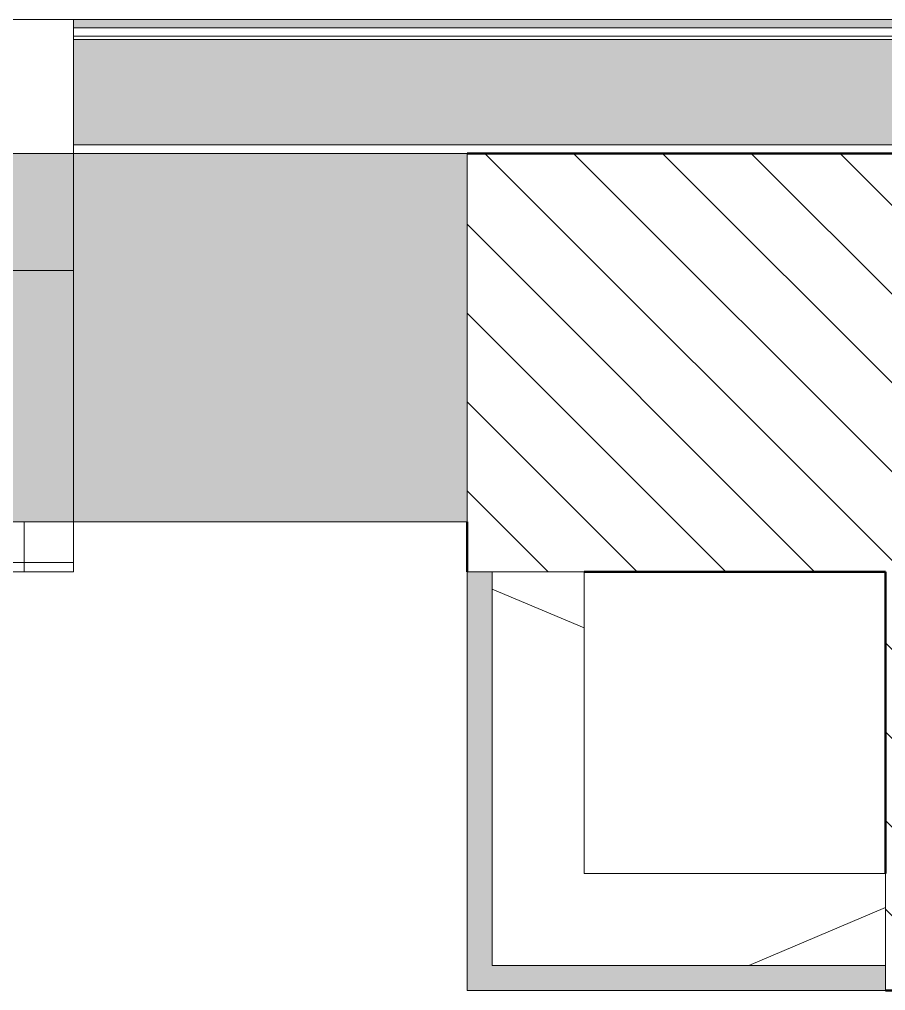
# Model space of a CAD drawing. Header units: centimetres. Extents: x -5566 to 5867, y -120 to 4683.
# Drawn here: x -2044.2 to -1992.5, y 4163 to 4221 of the extents above; entities that cross this region are included whole.
import ezdxf

# ---------------------------------------------------------------- set-up
doc = ezdxf.new("R2010")
doc.units = ezdxf.units.CM
doc.linetypes.add('Dash', pattern=[0.6, 0.3, -0.3])
for name, color, linetype, lineweight in [('A-GLAZ', 151, 'Continuous', 13), ('A-GLAZ-HDLN', 1, 'Dash', 15), ('A-WALL', 113, 'Continuous', 13), ('A-WALL-PATT', 111, 'Continuous', 20), ('I-WALL', 2, 'Continuous', 13)]:
    doc.layers.add(name, color=color, linetype=linetype, lineweight=lineweight)
pattern_1 = [(270, (-4985, 4154.42), (121.444, -36.067), [0.168, -35.9]), (284.076, (-4971.506, 4172.458), (-0.000197, -36.066997), [8.773, -3486.506]), (284.076, (-4850.062, 4172.458), (-0.000197, -36.066997), [8.773, -3486.506]), (284.076, (-4728.619, 4172.458), (-0.000197, -36.066997), [8.773, -3486.506]), (284.076, (-4607.175, 4172.458), (-0.000197, -36.066997), [8.773, -3486.506]), (284.076, (-4485.731, 4172.458), (-0.000197, -36.066997), [8.773, -3486.506]), (284.076, (-4364.287, 4172.458), (-0.000197, -36.066997), [8.773, -3486.506]), (284.076, (-4242.844, 4172.458), (-0.000197, -36.066997), [8.773, -3486.506]), (295.046, (-4870.019, 4168.257), (2e-05, -36.06748), [15.268, -9738.336]), (295.046, (-4748.575, 4168.257), (2e-05, -36.06748), [15.268, -9738.336]), (295.046, (-4627.132, 4168.257), (2e-05, -36.06748), [15.268, -9738.336]), (295.046, (-4505.688, 4168.257), (2e-05, -36.06748), [15.268, -9738.336]), (295.046, (-4384.244, 4168.257), (2e-05, -36.06748), [15.268, -9738.336]), (295.046, (-4262.8, 4168.257), (2e-05, -36.06748), [15.268, -9738.336]), (295.046, (-4141.357, 4168.257), (2e-05, -36.06748), [15.268, -9738.336]), (295.046, (-4019.913, 4168.257), (2e-05, -36.06748), [15.268, -9738.336]), (295.046, (-3898.472, 4168.257), (2e-05, -36.06748), [15.268, -9738.336]), (295.046, (-3777.029, 4168.257), (2e-05, -36.06748), [15.268, -9738.336]), (295.046, (-3655.585, 4168.257), (2e-05, -36.06748), [15.268, -9738.336]), (295.046, (-3534.141, 4168.257), (2e-05, -36.06748), [15.268, -9738.336]), (295.046, (-3412.697, 4168.257), (2e-05, -36.06748), [15.268, -9738.336]), (295.046, (-3291.254, 4168.257), (2e-05, -36.06748), [15.268, -9738.336]), (295.046, (-3169.81, 4168.257), (2e-05, -36.06748), [15.268, -9738.336]), (295.046, (-3048.366, 4168.257), (2e-05, -36.06748), [15.268, -9738.336]), (295.046, (-2926.922, 4168.257), (2e-05, -36.06748), [15.268, -9738.336]), (295.046, (-2805.479, 4168.257), (2e-05, -36.06748), [15.268, -9738.336]), (295.046, (-2684.035, 4168.257), (2e-05, -36.06748), [15.268, -9738.336]), (295.046, (-2562.591, 4168.257), (2e-05, -36.06748), [15.268, -9738.336]), (295.046, (-2441.147, 4168.257), (2e-05, -36.06748), [15.268, -9738.336]), (295.046, (-2319.704, 4168.257), (2e-05, -36.06748), [15.268, -9738.336]), (295.046, (-2198.26, 4168.257), (2e-05, -36.06748), [15.268, -9738.336]), (295.046, (-2076.816, 4168.257), (2e-05, -36.06748), [15.268, -9738.336]), (295.046, (-1955.372, 4168.257), (2e-05, -36.06748), [15.268, -9738.336]), (295.046, (-1833.929, 4168.257), (2e-05, -36.06748), [15.268, -9738.336]), (295.046, (-1712.485, 4168.257), (2e-05, -36.06748), [15.268, -9738.336]), (295.046, (-1591.041, 4168.257), (2e-05, -36.06748), [15.268, -9738.336]), (295.046, (-1469.597, 4168.257), (2e-05, -36.06748), [15.268, -9738.336]), (295.046, (-1348.154, 4168.257), (2e-05, -36.06748), [15.268, -9738.336]), (295.046, (-1226.71, 4168.257), (2e-05, -36.067483), [15.268, -9738.336]), (295.046, (-1105.266, 4168.257), (2e-05, -36.067483), [15.268, -9738.336]), (295.046, (-983.822, 4168.257), (2e-05, -36.067483), [15.268, -9738.336]), (295.046, (-862.379, 4168.257), (2e-05, -36.067483), [15.268, -9738.336]), (322.435, (-4969.372, 4163.95), (0.00025, -36.06726), [14.83, -5960.331]), (322.435, (-4847.928, 4163.95), (0.00025, -36.06726), [14.83, -5960.331]), (322.435, (-4726.484, 4163.95), (0.00025, -36.06726), [14.83, -5960.331]), (322.435, (-4605.04, 4163.95), (0.00025, -36.06726), [14.83, -5960.331]), (322.435, (-4483.597, 4163.95), (0.00025, -36.06726), [14.83, -5960.33]), (322.435, (-4362.153, 4163.95), (0.00025, -36.06726), [14.83, -5960.33]), (322.435, (-4240.71, 4163.95), (0.00025, -36.06726), [14.83, -5960.33]), (322.435, (-4119.266, 4163.95), (0.00025, -36.06726), [14.83, -5960.33]), (322.435, (-3997.822, 4163.95), (0.00025, -36.06726), [14.83, -5960.33]), (322.435, (-3876.375, 4163.95), (0.00025, -36.06726), [14.83, -5960.33]), (322.435, (-3754.93, 4163.95), (0.00025, -36.06726), [14.83, -5960.33]), (322.435, (-3633.488, 4163.95), (0.00025, -36.06726), [14.83, -5960.33]), (322.435, (-3512.044, 4163.95), (0.00025, -36.06726), [14.83, -5960.33]), (322.435, (-3390.6, 4163.95), (0.00025, -36.06726), [14.83, -5960.33]), (322.435, (-3269.156, 4163.95), (0.00025, -36.06726), [14.83, -5960.33]), (322.435, (-3147.713, 4163.95), (0.00025, -36.06726), [14.83, -5960.33]), (322.435, (-3026.27, 4163.95), (0.00025, -36.06726), [14.83, -5960.33]), (322.435, (-2904.825, 4163.95), (0.00025, -36.06726), [14.83, -5960.33]), (322.435, (-2783.38, 4163.95), (0.00025, -36.06726), [14.83, -5960.33]), (322.435, (-2661.938, 4163.95), (0.00025, -36.06726), [14.83, -5960.33]), (322.435, (-2540.494, 4163.95), (0.00025, -36.06726), [14.83, -5960.33]), (322.435, (-2419.05, 4163.95), (0.00025, -36.06726), [14.83, -5960.331]), (322.435, (-2297.606, 4163.95), (0.00025, -36.06726), [14.83, -5960.331]), (322.435, (-2176.163, 4163.95), (0.00025, -36.06726), [14.83, -5960.331]), (322.435, (-2054.72, 4163.95), (0.00025, -36.06726), [14.83, -5960.331]), (322.435, (-1933.275, 4163.95), (0.00025, -36.06726), [14.83, -5960.331]), (322.435, (-1811.83, 4163.95), (0.00025, -36.06726), [14.83, -5960.331]), (322.435, (-1690.388, 4163.95), (0.00025, -36.06726), [14.83, -5960.331]), (322.435, (-1568.944, 4163.95), (0.00025, -36.06726), [14.83, -5960.331]), (322.435, (-1447.5, 4163.95), (0.00025, -36.06726), [14.83, -5960.331]), (322.435, (-1326.056, 4163.95), (0.00025, -36.06726), [14.83, -5960.331]), (322.435, (-1204.613, 4163.95), (0.00025, -36.06726), [14.83, -5960.331]), (322.435, (-1083.17, 4163.95), (0.00025, -36.06726), [14.83, -5960.331]), (322.435, (-961.725, 4163.95), (0.00025, -36.06726), [14.83, -5960.331]), (322.435, (-840.28, 4163.95), (0.00025, -36.06726), [14.83, -5960.331]), (322.435, (-718.838, 4163.95), (0.00025, -36.06726), [14.83, -5960.331]), (322.435, (-597.394, 4163.95), (0.00025, -36.06726), [14.83, -5960.331]), (322.435, (-475.95, 4163.95), (0.00025, -36.06726), [14.83, -5960.331]), (322.435, (-354.506, 4163.95), (0.00025, -36.06726), [14.83, -5960.331]), (337.062, (-4931.224, 4187.17), (0.00043, -36.0671), [27.618, -5247.246]), (337.062, (-4809.78, 4187.17), (0.00043, -36.0671), [27.618, -5247.246]), (337.062, (-4688.337, 4187.17), (0.00043, -36.0671), [27.618, -5247.246]), (337.062, (-4566.893, 4187.17), (0.00043, -36.0671), [27.618, -5247.246]), (337.062, (-4445.45, 4187.17), (0.00043, -36.0671), [27.618, -5247.246]), (337.062, (-4324.006, 4187.17), (0.00043, -36.0671), [27.618, -5247.246]), (337.062, (-4202.562, 4187.17), (0.00043, -36.0671), [27.618, -5247.246]), (337.062, (-4081.118, 4187.17), (0.00043, -36.0671), [27.618, -5247.246]), (337.062, (-3959.675, 4187.17), (0.00043, -36.0671), [27.618, -5247.246]), (337.062, (-3838.225, 4187.17), (0.00043, -36.0671), [27.618, -5247.246]), (337.062, (-3716.782, 4187.17), (0.0004, -36.0671), [27.618, -5247.246]), (337.062, (-3595.338, 4187.17), (0.0004, -36.0671), [27.618, -5247.246]), (337.062, (-3473.894, 4187.17), (0.0004, -36.0671), [27.618, -5247.246]), (337.062, (-3352.45, 4187.17), (0.0004, -36.0671), [27.618, -5247.246]), (337.062, (-3231.007, 4187.17), (0.0004, -36.0671), [27.618, -5247.246]), (337.062, (-3109.563, 4187.17), (0.00043, -36.0671), [27.618, -5247.246]), (337.062, (-2988.12, 4187.17), (0.00043, -36.0671), [27.618, -5247.246]), (337.062, (-2866.675, 4187.17), (0.00043, -36.0671), [27.618, -5247.246]), (337.062, (-2745.232, 4187.17), (0.00043, -36.0671), [27.618, -5247.246]), (337.062, (-2623.788, 4187.17), (0.00043, -36.0671), [27.618, -5247.246]), (337.062, (-2502.344, 4187.17), (0.00043, -36.0671), [27.618, -5247.246]), (337.062, (-2380.9, 4187.17), (0.00043, -36.0671), [27.618, -5247.246]), (337.062, (-2259.457, 4187.17), (0.00043, -36.0671), [27.618, -5247.246]), (337.062, (-2138.013, 4187.17), (0.00043, -36.0671), [27.618, -5247.246]), (337.062, (-2016.57, 4187.17), (0.00043, -36.0671), [27.618, -5247.246]), (337.062, (-1895.125, 4187.17), (0.00043, -36.0671), [27.618, -5247.246]), (337.062, (-1773.682, 4187.17), (0.00043, -36.0671), [27.618, -5247.246]), (337.062, (-1652.238, 4187.17), (0.00043, -36.0671), [27.618, -5247.246]), (337.062, (-1530.794, 4187.17), (0.00043, -36.0671), [27.618, -5247.246]), (337.062, (-1409.35, 4187.17), (0.00043, -36.0671), [27.618, -5247.246]), (337.062, (-1287.907, 4187.17), (0.00043, -36.0671), [27.618, -5247.246]), (337.062, (-1166.463, 4187.17), (0.00043, -36.0671), [27.618, -5247.246]), (337.062, (-1045.02, 4187.17), (0.00043, -36.0671), [27.618, -5247.246]), (337.062, (-923.575, 4187.17), (0.00043, -36.0671), [27.618, -5247.246]), (337.062, (-802.132, 4187.17), (0.00043, -36.0671), [27.618, -5247.246]), (337.062, (-680.688, 4187.17), (0.00043, -36.0671), [27.618, -5247.246]), (337.062, (-559.244, 4187.17), (0.00043, -36.0671), [27.618, -5247.246]), (337.062, (-437.8, 4187.17), (0.00043, -36.0671), [27.618, -5247.246]), (337.062, (-316.357, 4187.17), (0.00043, -36.0671), [27.618, -5247.246]), (337.062, (-194.913, 4187.17), (0.00043, -36.0671), [27.618, -5247.246]), (344.891, (-4881.59, 4171.38), (121.44408, -0.00015), [11.984, -1371.73]), (344.891, (-4881.59, 4135.31), (121.44408, -0.00015), [11.984, -1371.73]), (344.891, (-4881.59, 4099.244), (121.44408, -0.00015), [11.984, -1371.73]), (344.891, (-4881.59, 4063.176), (121.44408, -0.00015), [11.984, -1371.73]), (344.891, (-4881.59, 4027.11), (121.44408, -0.00015), [11.984, -1371.73]), (344.891, (-4881.59, 3991.042), (121.44408, -0.00015), [11.984, -1371.73]), (344.891, (-4881.59, 3954.975), (121.44408, -0.00015), [11.984, -1371.73]), (344.891, (-4881.59, 3918.908), (121.44408, -0.00015), [11.984, -1371.73]), (344.891, (-4881.59, 3882.84), (121.44408, -0.00015), [11.984, -1371.73]), (344.891, (-4881.59, 3846.773), (121.44408, -0.00015), [11.984, -1371.73]), (353.253, (-4905.789, 4176.406), (121.444176, 0.00109), [24.369, -15017.395]), (353.253, (-4905.789, 4140.339), (121.444176, 0.00109), [24.369, -15017.395]), (353.253, (-4905.789, 4104.271), (121.444176, 0.00109), [24.369, -15017.395]), (353.253, (-4905.789, 4068.204), (121.444176, 0.00109), [24.369, -15017.395]), (353.253, (-4905.789, 4032.137), (121.444176, 0.00109), [24.369, -15017.395]), (353.253, (-4905.789, 3996.069), (121.444176, 0.00109), [24.369, -15017.395]), (353.253, (-4905.789, 3960.002), (121.444176, 0.00109), [24.369, -15017.395]), (353.253, (-4905.789, 3923.935), (121.444176, 0.00109), [24.369, -15017.395]), (353.253, (-4905.789, 3887.868), (121.444176, 0.00109), [24.369, -15017.395]), (353.253, (-4905.789, 3851.801), (121.444176, 0.00109), [24.369, -15017.395]), (353.253, (-4905.789, 3815.734), (121.444176, 0.00109), [24.369, -15017.395]), (353.253, (-4905.789, 3779.666), (121.444176, 0.00109), [24.369, -15017.395]), (353.253, (-4905.789, 3743.599), (121.444176, 0.00109), [24.369, -15017.395]), (353.253, (-4905.789, 3707.532), (121.444176, 0.00109), [24.369, -15017.395]), (353.253, (-4905.789, 3671.464), (121.444176, 0.00109), [24.369, -15017.395]), (353.253, (-4905.789, 3635.397), (121.444176, 0.00109), [24.369, -15017.395]), (353.253, (-4905.789, 3599.329), (121.444176, 0.00109), [24.369, -15017.395]), (353.253, (-4905.789, 3563.262), (121.444176, 0.00109), [24.369, -15017.395]), (353.253, (-4905.789, 3527.195), (121.444176, 0.00109), [24.369, -15017.395]), (353.253, (-4905.789, 3491.128), (121.444176, 0.00109), [24.369, -15017.395]), (353.253, (-4905.789, 3455.061), (121.444176, 0.00109), [24.369, -15017.395]), (353.253, (-4905.789, 3418.994), (121.444176, 0.00109), [24.369, -15017.395]), (353.253, (-4905.789, 3382.926), (121.444176, 0.00109), [24.369, -15017.395]), (353.253, (-4905.789, 3346.859), (121.444176, 0.00109), [24.369, -15017.395]), (353.253, (-4905.789, 3310.791), (121.444176, 0.00109), [24.369, -15017.395]), (353.253, (-4905.789, 3274.724), (121.444176, 0.00109), [24.369, -15017.395]), (353.253, (-4905.789, 3238.657), (121.444176, 0.00109), [24.369, -15017.395]), (353.253, (-4905.789, 3202.589), (121.444176, 0.00109), [24.369, -15017.395]), (353.253, (-4905.789, 3166.522), (121.444176, 0.00109), [24.369, -15017.395]), (353.253, (-4905.789, 3130.455), (121.444176, 0.00109), [24.369, -15017.395]), (353.253, (-4905.789, 3094.389), (121.444176, 0.00109), [24.369, -15017.395]), (353.253, (-4905.789, 3058.323), (121.444176, 0.00109), [24.369, -15017.395]), (353.253, (-4905.789, 3022.257), (121.444176, 0.00109), [24.369, -15017.395]), (353.253, (-4905.789, 2986.191), (121.444176, 0.00109), [24.369, -15017.395]), (353.253, (-4905.789, 2950.114), (121.444176, 0.00109), [24.369, -15017.395]), (353.253, (-4905.789, 2914.048), (121.444176, 0.00109), [24.369, -15017.395]), (353.253, (-4905.789, 2877.982), (121.444176, 0.00109), [24.369, -15017.395]), (353.253, (-4905.789, 2841.915), (121.444176, 0.00109), [24.369, -15017.395]), (353.253, (-4905.789, 2805.849), (121.444176, 0.00109), [24.369, -15017.395]), (353.253, (-4905.789, 2769.783), (121.444176, 0.00109), [24.369, -15017.395]), (353.253, (-4905.789, 2733.717), (121.444176, 0.00109), [24.369, -15017.395]), (353.253, (-4905.789, 2697.651), (121.444176, 0.00109), [24.369, -15017.395]), (353.253, (-4905.789, 2661.585), (121.444176, 0.00109), [24.369, -15017.395]), (353.253, (-4905.789, 2625.508), (121.444176, 0.00109), [24.369, -15017.395]), (353.253, (-4905.789, 2589.442), (121.444176, 0.00109), [24.369, -15017.395]), (353.253, (-4905.789, 2553.376), (121.444176, 0.00109), [24.369, -15017.395]), (353.253, (-4905.789, 2517.31), (121.444176, 0.00109), [24.369, -15017.395]), (353.253, (-4905.789, 2481.244), (121.444176, 0.00109), [24.369, -15017.395]), (353.253, (-4905.789, 2445.178), (121.444176, 0.00109), [24.369, -15017.395]), (353.858, (-4957.617, 4190.009), (121.44305, -0.00055), [26.545, -8401.447]), (353.858, (-4957.617, 4153.942), (121.44305, -0.00055), [26.545, -8401.447]), (353.858, (-4957.617, 4117.874), (121.44305, -0.00055), [26.545, -8401.447]), (353.858, (-4957.617, 4081.808), (121.44305, -0.00055), [26.545, -8401.447]), (353.858, (-4957.617, 4045.739), (121.44305, -0.00055), [26.545, -8401.447]), (353.858, (-4957.617, 4009.672), (121.44305, -0.00055), [26.545, -8401.447]), (353.858, (-4957.617, 3973.605), (121.44305, -0.00055), [26.545, -8401.447]), (353.858, (-4957.617, 3937.538), (121.44305, -0.00055), [26.545, -8401.447]), (353.858, (-4957.617, 3901.471), (121.44305, -0.00055), [26.545, -8401.447]), (353.858, (-4957.617, 3865.403), (121.44305, -0.00055), [26.545, -8401.447]), (353.858, (-4957.617, 3829.336), (121.44305, -0.00055), [26.545, -8401.447]), (353.858, (-4957.617, 3793.269), (121.44305, -0.00055), [26.545, -8401.447]), (353.858, (-4957.617, 3757.202), (121.44305, -0.00055), [26.545, -8401.447]), (353.858, (-4957.617, 3721.135), (121.44305, -0.00055), [26.545, -8401.447]), (353.858, (-4957.617, 3685.068), (121.44305, -0.00055), [26.545, -8401.447]), (353.858, (-4957.617, 3648.999), (121.44305, -0.00055), [26.545, -8401.447]), (353.858, (-4957.617, 3612.932), (121.44305, -0.00055), [26.545, -8401.447]), (353.858, (-4957.617, 3576.865), (121.44305, -0.00055), [26.545, -8401.447]), (353.858, (-4957.617, 3540.798), (121.44305, -0.00055), [26.545, -8401.447]), (353.858, (-4957.617, 3504.731), (121.44305, -0.00055), [26.545, -8401.447]), (353.858, (-4957.617, 3468.663), (121.44305, -0.00055), [26.545, -8401.447]), (353.858, (-4957.617, 3432.596), (121.44305, -0.00055), [26.545, -8401.447]), (353.858, (-4957.617, 3396.529), (121.44305, -0.00055), [26.545, -8401.447]), (353.858, (-4957.617, 3360.462), (121.44305, -0.00055), [26.545, -8401.447]), (353.858, (-4957.617, 3324.395), (121.44305, -0.00055), [26.545, -8401.447]), (186.142, (-4931.224, 4157.747), (-8e-05, -36.06704), [26.545, -8401.447]), (186.142, (-4809.78, 4157.747), (-8e-05, -36.06704), [26.545, -8401.447]), (186.142, (-4688.337, 4157.747), (-8e-05, -36.06704), [26.545, -8401.447]), (186.142, (-4566.893, 4157.747), (-8e-05, -36.06704), [26.545, -8401.447]), (186.142, (-4445.45, 4157.747), (-8e-05, -36.06704), [26.545, -8401.447]), (186.142, (-4324.006, 4157.747), (-8e-05, -36.06704), [26.545, -8401.447]), (186.142, (-4202.562, 4157.747), (-8e-05, -36.06704), [26.545, -8401.447]), (186.142, (-4081.118, 4157.747), (-8e-05, -36.06704), [26.545, -8401.447]), (186.142, (-3959.675, 4157.747), (-8e-05, -36.06704), [26.545, -8401.447]), (186.142, (-3838.225, 4157.747), (-8e-05, -36.06704), [26.545, -8401.447]), (186.142, (-3716.782, 4157.747), (-8e-05, -36.06704), [26.545, -8401.447]), (186.142, (-3595.338, 4157.747), (-8e-05, -36.06704), [26.545, -8401.447]), (186.142, (-3473.894, 4157.747), (-8e-05, -36.067), [26.545, -8401.447]), (186.142, (-3352.45, 4157.747), (-8e-05, -36.06704), [26.545, -8401.447]), (186.142, (-3231.007, 4157.747), (-8e-05, -36.06704), [26.545, -8401.447]), (186.142, (-3109.563, 4157.747), (-8e-05, -36.06704), [26.545, -8401.447]), (186.142, (-2988.12, 4157.747), (-8e-05, -36.06704), [26.545, -8401.447]), (186.142, (-2866.675, 4157.747), (-8e-05, -36.06704), [26.545, -8401.447]), (186.142, (-2745.232, 4157.747), (-8e-05, -36.06704), [26.545, -8401.447]), (186.142, (-2623.788, 4157.747), (-8e-05, -36.06704), [26.545, -8401.447]), (186.142, (-2502.344, 4157.747), (-8e-05, -36.06704), [26.545, -8401.447]), (186.142, (-2380.9, 4157.747), (-8e-05, -36.06704), [26.545, -8401.447]), (186.142, (-2259.457, 4157.747), (-8e-05, -36.06704), [26.545, -8401.447]), (186.142, (-2138.013, 4157.747), (-8e-05, -36.06704), [26.545, -8401.447]), (186.142, (-2016.57, 4157.747), (-8e-05, -36.06704), [26.545, -8401.447]), (186.142, (-1895.125, 4157.747), (-8e-05, -36.06704), [26.545, -8401.447]), (186.142, (-1773.682, 4157.747), (-8e-05, -36.06704), [26.545, -8401.447]), (186.142, (-1652.238, 4157.747), (-8e-05, -36.06704), [26.545, -8401.447]), (186.142, (-1530.794, 4157.747), (-8e-05, -36.06704), [26.545, -8401.447]), (186.142, (-1409.35, 4157.747), (-8e-05, -36.06704), [26.545, -8401.447]), (186.142, (-1287.907, 4157.747), (-8e-05, -36.06704), [26.545, -8401.447]), (186.142, (-1166.463, 4157.747), (-8e-05, -36.06704), [26.545, -8401.447]), (186.142, (-1045.02, 4157.747), (-8e-05, -36.06704), [26.545, -8401.447]), (186.142, (-923.575, 4157.747), (-8e-05, -36.06704), [26.545, -8401.447]), (186.142, (-802.132, 4157.747), (-8e-05, -36.06704), [26.545, -8401.447]), (186.142, (-680.688, 4157.747), (-8e-05, -36.06704), [26.545, -8401.447]), (186.142, (-559.244, 4157.747), (-8e-05, -36.06704), [26.545, -8401.447]), (186.142, (-437.8, 4157.747), (-8e-05, -36.06704), [26.545, -8401.447]), (186.142, (-316.357, 4157.747), (-8e-05, -36.06704), [26.545, -8401.447]), (186.142, (-194.913, 4157.747), (-8e-05, -36.06704), [26.545, -8401.447]), (186.142, (-73.47, 4157.747), (-8e-05, -36.06704), [26.545, -8401.447]), (186.142, (47.975, 4157.747), (-8e-05, -36.06704), [26.545, -8401.447]), (186.142, (169.418, 4157.747), (-8e-05, -36.06704), [26.545, -8401.447]), (186.142, (290.862, 4157.747), (-8e-05, -36.06704), [26.545, -8401.447]), (186.142, (412.306, 4157.747), (-8e-05, -36.06704), [26.545, -8401.447]), (186.142, (533.75, 4157.747), (-8e-05, -36.06704), [26.545, -8401.447]), (186.142, (655.193, 4157.747), (-8e-05, -36.06704), [26.545, -8401.447]), (186.142, (776.637, 4157.747), (-8e-05, -36.06704), [26.545, -8401.447]), (186.142, (898.08, 4157.747), (-8e-05, -36.06704), [26.545, -8401.447]), (186.142, (1019.525, 4157.747), (-8e-05, -36.06704), [26.545, -8401.447]), (186.142, (1140.968, 4157.747), (-8e-05, -36.06704), [26.545, -8401.447]), (186.142, (1262.412, 4157.747), (-8e-05, -36.06704), [26.545, -8401.447]), (186.142, (1383.856, 4157.747), (-8e-05, -36.06704), [26.545, -8401.447]), (186.142, (1505.3, 4157.747), (-8e-05, -36.06704), [26.545, -8401.447]), (186.142, (1626.743, 4157.747), (-8e-05, -36.06704), [26.545, -8401.447]), (186.142, (1748.187, 4157.747), (-8e-05, -36.06704), [26.545, -8401.447]), (186.142, (1869.63, 4157.747), (-8e-05, -36.06704), [26.545, -8401.447]), (186.142, (1991.075, 4157.747), (-8e-05, -36.06704), [26.545, -8401.447]), (186.142, (2112.518, 4157.747), (-8e-05, -36.06704), [26.545, -8401.447]), (186.142, (2233.962, 4157.747), (-8e-05, -36.06704), [26.545, -8401.447]), (186.142, (2355.406, 4157.747), (-8e-05, -36.06704), [26.545, -8401.447]), (186.142, (2476.85, 4157.747), (-8e-05, -36.06704), [26.545, -8401.447]), (186.142, (2598.293, 4157.747), (-8e-05, -36.06704), [26.545, -8401.447]), (186.142, (2719.737, 4157.747), (-8e-05, -36.06704), [26.545, -8401.447]), (186.142, (2841.18, 4157.747), (-8e-05, -36.06704), [26.545, -8401.447]), (186.142, (2962.625, 4157.747), (-8e-05, -36.06704), [26.545, -8401.447]), (186.142, (3084.068, 4157.747), (-8e-05, -36.06704), [26.545, -8401.447]), (186.142, (3205.512, 4157.747), (-8e-05, -36.06704), [26.545, -8401.447]), (186.142, (3326.956, 4157.747), (-8e-05, -36.06704), [26.545, -8401.447]), (186.747, (-4881.59, 4171.38), (-0.00068, -36.06686), [24.37, -15017.395]), (186.747, (-4760.147, 4171.38), (-0.00068, -36.06686), [24.37, -15017.395]), (186.747, (-4638.703, 4171.38), (-0.00068, -36.06686), [24.37, -15017.395]), (186.747, (-4517.26, 4171.38), (-0.0007, -36.06686), [24.37, -15017.395]), (186.747, (-4395.815, 4171.38), (-0.0007, -36.06686), [24.37, -15017.395]), (186.747, (-4274.372, 4171.38), (-0.0007, -36.06686), [24.37, -15017.395]), (186.747, (-4152.928, 4171.38), (-0.0007, -36.06686), [24.37, -15017.395]), (186.747, (-4031.484, 4171.38), (-0.0007, -36.06686), [24.37, -15017.395]), (186.747, (-3910.04, 4171.38), (-0.0007, -36.06686), [24.37, -15017.395]), (186.747, (-3788.6, 4171.38), (-0.0007, -36.06686), [24.37, -15017.395]), (186.747, (-3667.157, 4171.38), (-0.0007, -36.06686), [24.37, -15017.395]), (186.747, (-3545.713, 4171.38), (-0.0007, -36.06686), [24.37, -15017.395]), (186.747, (-3424.27, 4171.38), (-0.0007, -36.06686), [24.37, -15017.395]), (186.747, (-3302.826, 4171.38), (-0.0007, -36.06686), [24.37, -15017.395]), (186.747, (-3181.382, 4171.38), (-0.0007, -36.06686), [24.37, -15017.395]), (186.747, (-3059.938, 4171.38), (-0.0007, -36.06686), [24.37, -15017.395]), (186.747, (-2938.495, 4171.38), (-0.0007, -36.06686), [24.37, -15017.395]), (186.747, (-2817.05, 4171.38), (-0.0007, -36.06686), [24.37, -15017.395]), (186.747, (-2695.607, 4171.38), (-0.0007, -36.06686), [24.37, -15017.395]), (186.747, (-2574.163, 4171.38), (-0.0007, -36.06686), [24.37, -15017.395]), (186.747, (-2452.72, 4171.38), (-0.0007, -36.06686), [24.37, -15017.395]), (186.747, (-2331.276, 4171.38), (-0.00068, -36.06686), [24.37, -15017.395]), (186.747, (-2209.832, 4171.38), (-0.00068, -36.06686), [24.37, -15017.395]), (186.747, (-2088.388, 4171.38), (-0.00068, -36.06686), [24.37, -15017.395]), (186.747, (-1966.945, 4171.38), (-0.00068, -36.06686), [24.37, -15017.395]), (186.747, (-1845.5, 4171.38), (-0.00068, -36.06686), [24.37, -15017.395]), (186.747, (-1724.057, 4171.38), (-0.00068, -36.06686), [24.37, -15017.395]), (186.747, (-1602.613, 4171.38), (-0.00068, -36.06686), [24.37, -15017.395]), (186.747, (-1481.17, 4171.38), (-0.00068, -36.06686), [24.37, -15017.395]), (186.747, (-1359.726, 4171.38), (-0.00068, -36.06686), [24.37, -15017.395]), (186.747, (-1238.282, 4171.38), (-0.00068, -36.06686), [24.37, -15017.395]), (186.747, (-1116.838, 4171.38), (-0.00068, -36.06686), [24.37, -15017.395]), (186.747, (-995.395, 4171.38), (-0.00068, -36.06686), [24.37, -15017.395]), (186.747, (-873.95, 4171.38), (-0.00068, -36.06686), [24.37, -15017.395]), (186.747, (-752.507, 4171.38), (-0.00068, -36.06686), [24.37, -15017.395]), (186.747, (-631.063, 4171.38), (-0.00068, -36.06686), [24.37, -15017.395]), (186.747, (-509.62, 4171.38), (-0.00068, -36.06686), [24.37, -15017.395]), (186.747, (-388.176, 4171.38), (-0.00068, -36.06686), [24.37, -15017.395]), (186.747, (-266.732, 4171.38), (-0.00068, -36.06686), [24.37, -15017.395]), (186.747, (-145.288, 4171.38), (-0.00068, -36.06686), [24.37, -15017.395]), (186.747, (-23.845, 4171.38), (-0.00068, -36.06686), [24.37, -15017.395]), (186.747, (97.6, 4171.38), (-0.00068, -36.06686), [24.37, -15017.395]), (186.747, (219.043, 4171.38), (-0.00068, -36.06686), [24.37, -15017.395]), (186.747, (340.487, 4171.38), (-0.00068, -36.06686), [24.37, -15017.395]), (186.747, (461.93, 4171.38), (-0.00068, -36.06686), [24.37, -15017.395]), (186.747, (583.374, 4171.38), (-0.00068, -36.06686), [24.37, -15017.395]), (186.747, (704.818, 4171.38), (-0.00068, -36.06686), [24.37, -15017.395]), (186.747, (826.262, 4171.38), (-0.00068, -36.06686), [24.37, -15017.395]), (186.747, (947.705, 4171.38), (-0.00068, -36.06686), [24.37, -15017.395]), (186.747, (1069.15, 4171.38), (-0.00068, -36.06686), [24.37, -15017.395]), (186.747, (1190.593, 4171.38), (-0.00068, -36.06686), [24.37, -15017.395]), (186.747, (1312.037, 4171.38), (-0.00068, -36.06686), [24.37, -15017.395]), (186.747, (1433.48, 4171.38), (-0.00068, -36.06686), [24.37, -15017.395]), (186.747, (1554.924, 4171.38), (-0.00068, -36.06686), [24.37, -15017.395]), (186.747, (1676.368, 4171.38), (-0.00068, -36.06686), [24.37, -15017.395]), (186.747, (1797.812, 4171.38), (-0.00068, -36.06686), [24.37, -15017.395]), (186.747, (1919.255, 4171.38), (-0.00068, -36.06686), [24.37, -15017.395]), (186.747, (2040.7, 4171.38), (-0.00068, -36.06686), [24.37, -15017.395]), (186.747, (2162.143, 4171.38), (-0.00068, -36.06686), [24.37, -15017.395]), (186.747, (2283.587, 4171.38), (-0.00068, -36.06686), [24.37, -15017.395]), (186.747, (2405.03, 4171.38), (-0.00068, -36.06686), [24.37, -15017.395]), (186.747, (2526.474, 4171.38), (-0.00068, -36.06686), [24.37, -15017.395]), (186.747, (2647.918, 4171.38), (-0.00068, -36.06686), [24.37, -15017.395]), (186.747, (2769.362, 4171.38), (-0.00068, -36.06686), [24.37, -15017.395]), (186.747, (2890.805, 4171.38), (-0.00068, -36.06686), [24.37, -15017.395]), (186.747, (3012.25, 4171.38), (-0.00068, -36.06686), [24.37, -15017.395]), (186.747, (3133.693, 4171.38), (-0.00068, -36.06686), [24.37, -15017.395]), (186.747, (3255.137, 4171.38), (-0.00068, -36.06686), [24.37, -15017.395]), (186.747, (3376.58, 4171.38), (-0.00068, -36.06686), [24.37, -15017.395]), (186.747, (3498.024, 4171.38), (-0.00068, -36.06686), [24.37, -15017.395]), (186.747, (3619.468, 4171.38), (-0.00068, -36.06686), [24.37, -15017.395]), (186.747, (3740.912, 4171.38), (-0.00068, -36.06686), [24.37, -15017.395]), (186.747, (3862.355, 4171.38), (-0.00068, -36.06686), [24.37, -15017.395]), (186.747, (3983.8, 4171.38), (-0.00068, -36.06686), [24.37, -15017.395]), (186.747, (4105.243, 4171.38), (-0.00068, -36.06686), [24.37, -15017.395]), (186.747, (4226.687, 4171.38), (-0.00068, -36.06686), [24.37, -15017.395]), (186.747, (4348.13, 4171.38), (-0.00068, -36.06686), [24.37, -15017.395]), (186.747, (4469.574, 4171.38), (-0.00068, -36.06686), [24.37, -15017.395]), (186.747, (4591.018, 4171.38), (-0.00068, -36.06686), [24.37, -15017.395]), (186.747, (4712.462, 4171.38), (-0.00068, -36.06686), [24.37, -15017.395]), (186.747, (4833.905, 4171.38), (-0.00068, -36.06686), [24.37, -15017.395]), (186.747, (4955.35, 4171.38), (-0.00068, -36.06686), [24.37, -15017.395]), (186.747, (5076.793, 4171.38), (-0.00068, -36.06686), [24.37, -15017.395]), (186.747, (5198.237, 4171.38), (-0.00068, -36.06686), [24.37, -15017.395]), (186.747, (5319.68, 4171.38), (-0.00068, -36.06686), [24.37, -15017.395]), (186.747, (5441.124, 4171.38), (-0.00068, -36.06686), [24.37, -15017.395]), (186.747, (5562.568, 4171.38), (-0.00068, -36.06686), [24.37, -15017.395]), (186.747, (5684.012, 4171.38), (-0.00068, -36.06686), [24.37, -15017.395]), (186.747, (5805.455, 4171.38), (-0.00068, -36.06686), [24.37, -15017.395]), (186.747, (5926.91, 4171.38), (-0.00068, -36.06686), [24.37, -15017.395]), (186.747, (6048.354, 4171.38), (-0.00068, -36.06686), [24.37, -15017.395]), (186.747, (6169.797, 4171.38), (-0.00068, -36.06686), [24.37, -15017.395]), (186.747, (6291.24, 4171.38), (-0.00068, -36.06686), [24.37, -15017.395]), (186.747, (6412.685, 4171.38), (-0.00068, -36.06686), [24.37, -15017.395]), (186.747, (6534.13, 4171.38), (-0.00068, -36.06686), [24.37, -15017.395]), (186.747, (6655.572, 4171.38), (-0.00068, -36.06686), [24.37, -15017.395]), (186.747, (6777.016, 4171.38), (-0.00068, -36.06686), [24.37, -15017.395]), (186.747, (6898.46, 4171.38), (-0.00068, -36.06686), [24.369, -15017.395]), (186.747, (7019.904, 4171.38), (-0.00068, -36.06686), [24.369, -15017.395]), (186.747, (7141.347, 4171.38), (-0.00068, -36.06686), [24.369, -15017.395]), (186.747, (7262.79, 4171.38), (-0.00068, -36.06686), [24.369, -15017.395]), (186.747, (7384.235, 4171.38), (-0.00068, -36.06686), [24.369, -15017.395]), (186.747, (7505.68, 4171.38), (-0.00068, -36.06686), [24.369, -15017.395]), (186.747, (7627.122, 4171.38), (-0.00068, -36.06686), [24.369, -15017.395]), (186.747, (7748.566, 4171.38), (-0.00068, -36.06686), [24.369, -15017.395]), (186.747, (7870.01, 4171.38), (-0.00068, -36.06686), [24.369, -15017.395]), (186.747, (7991.454, 4171.38), (-0.00068, -36.06686), [24.369, -15017.395]), (186.747, (8112.897, 4171.38), (-0.00068, -36.06686), [24.369, -15017.395]), (186.747, (8234.34, 4171.38), (-0.00068, -36.06686), [24.369, -15017.395]), (186.747, (8355.785, 4171.38), (-0.00068, -36.06686), [24.369, -15017.395]), (186.747, (8477.23, 4171.38), (-0.00068, -36.06686), [24.369, -15017.395]), (186.747, (8598.672, 4171.38), (-0.00068, -36.06686), [24.369, -15017.395]), (186.747, (8720.116, 4171.38), (-0.00068, -36.06686), [24.369, -15017.395]), (186.747, (8841.56, 4171.38), (-0.00068, -36.06686), [24.369, -15017.395]), (186.747, (8963.004, 4171.38), (-0.00068, -36.06686), [24.369, -15017.395]), (186.747, (9084.447, 4171.38), (-0.00068, -36.06686), [24.369, -15017.395]), (186.747, (9205.89, 4171.38), (-0.00068, -36.06686), [24.369, -15017.395]), (186.747, (9327.335, 4171.38), (-0.00068, -36.06686), [24.369, -15017.395]), (186.747, (9448.78, 4171.38), (-0.00068, -36.06686), [24.369, -15017.395]), (186.747, (9570.222, 4171.38), (-0.00068, -36.06686), [24.369, -15017.395]), (186.747, (9691.666, 4171.38), (-0.000676, -36.06686), [24.369, -15017.395]), (186.747, (9813.11, 4171.38), (-0.000676, -36.06686), [24.369, -15017.395]), (186.747, (9934.554, 4171.38), (-0.000676, -36.06686), [24.369, -15017.395]), (195.109, (-4870.02, 4176.66), (2e-05, -36.06676), [11.984, -1371.73]), (195.109, (-4748.575, 4176.66), (2e-05, -36.06676), [11.984, -1371.73]), (195.109, (-4627.132, 4176.66), (2e-05, -36.06676), [11.984, -1371.73]), (195.109, (-4505.688, 4176.66), (2e-05, -36.06676), [11.984, -1371.73]), (195.109, (-4384.244, 4176.66), (2e-05, -36.06676), [11.984, -1371.73]), (195.109, (-4262.8, 4176.66), (2e-05, -36.06676), [11.984, -1371.73]), (195.109, (-4141.357, 4176.66), (2e-05, -36.06676), [11.984, -1371.73]), (195.109, (-4019.913, 4176.66), (2e-05, -36.06676), [11.984, -1371.73]), (195.109, (-3898.472, 4176.66), (2e-05, -36.06676), [11.984, -1371.73]), (195.109, (-3777.03, 4176.66), (2e-05, -36.06676), [11.984, -1371.73]), (195.109, (-3655.585, 4176.66), (2e-05, -36.06676), [11.984, -1371.73]), (202.938, (-4905.79, 4168.51), (-0.00043, -36.0671), [27.618, -5247.246]), (202.938, (-4784.346, 4168.51), (-0.00043, -36.0671), [27.618, -5247.246]), (202.938, (-4662.902, 4168.51), (-0.00043, -36.0671), [27.618, -5247.246]), (202.938, (-4541.458, 4168.51), (-0.00043, -36.0671), [27.618, -5247.246]), (202.938, (-4420.014, 4168.51), (-0.00043, -36.0671), [27.618, -5247.246]), (202.938, (-4298.57, 4168.51), (-0.00043, -36.0671), [27.618, -5247.246]), (202.938, (-4177.127, 4168.51), (-0.00043, -36.0671), [27.618, -5247.246]), (202.938, (-4055.683, 4168.51), (-0.00043, -36.0671), [27.618, -5247.246]), (202.938, (-3934.24, 4168.51), (-0.00043, -36.0671), [27.618, -5247.246]), (202.938, (-3812.792, 4168.51), (-0.00043, -36.0671), [27.618, -5247.246]), (202.938, (-3691.35, 4168.51), (-0.0004, -36.0671), [27.618, -5247.246]), (202.938, (-3569.905, 4168.51), (-0.0004, -36.0671), [27.618, -5247.246]), (202.938, (-3448.46, 4168.51), (-0.0004, -36.0671), [27.618, -5247.246]), (202.938, (-3327.017, 4168.51), (-0.0004, -36.0671), [27.618, -5247.246]), (202.938, (-3205.574, 4168.51), (-0.00043, -36.0671), [27.618, -5247.246]), (202.938, (-3084.13, 4168.51), (-0.00043, -36.0671), [27.618, -5247.246]), (202.938, (-2962.686, 4168.51), (-0.00043, -36.0671), [27.618, -5247.246]), (202.938, (-2841.242, 4168.51), (-0.00043, -36.0671), [27.618, -5247.246]), (202.938, (-2719.8, 4168.51), (-0.00043, -36.0671), [27.618, -5247.246]), (202.938, (-2598.355, 4168.51), (-0.00043, -36.0671), [27.618, -5247.246]), (202.938, (-2476.91, 4168.51), (-0.00043, -36.0671), [27.618, -5247.246]), (202.938, (-2355.467, 4168.51), (-0.00043, -36.0671), [27.618, -5247.246]), (202.938, (-2234.024, 4168.51), (-0.00043, -36.0671), [27.618, -5247.246]), (202.938, (-2112.58, 4168.51), (-0.00043, -36.0671), [27.618, -5247.246]), (202.938, (-1991.136, 4168.51), (-0.00043, -36.0671), [27.618, -5247.246]), (202.938, (-1869.692, 4168.51), (-0.00043, -36.0671), [27.618, -5247.246]), (202.938, (-1748.25, 4168.51), (-0.00043, -36.0671), [27.618, -5247.246]), (202.938, (-1626.805, 4168.51), (-0.00043, -36.0671), [27.618, -5247.246]), (202.938, (-1505.36, 4168.51), (-0.00043, -36.0671), [27.618, -5247.246]), (202.938, (-1383.917, 4168.51), (-0.00043, -36.0671), [27.618, -5247.246]), (202.938, (-1262.474, 4168.51), (-0.00043, -36.0671), [27.618, -5247.246]), (202.938, (-1141.03, 4168.51), (-0.00043, -36.0671), [27.618, -5247.246]), (202.938, (-1019.586, 4168.51), (-0.00043, -36.0671), [27.618, -5247.246]), (202.938, (-898.142, 4168.51), (-0.00043, -36.0671), [27.618, -5247.246]), (202.938, (-776.7, 4168.51), (-0.00043, -36.0671), [27.618, -5247.246]), (202.938, (-655.255, 4168.51), (-0.00043, -36.0671), [27.618, -5247.246]), (202.938, (-533.81, 4168.51), (-0.00043, -36.0671), [27.618, -5247.246]), (202.938, (-412.367, 4168.51), (-0.00043, -36.0671), [27.618, -5247.246]), (202.938, (-290.924, 4168.51), (-0.00043, -36.0671), [27.618, -5247.246]), (202.938, (-169.48, 4168.51), (-0.00043, -36.0671), [27.618, -5247.246]), (217.565, (-4957.617, 4190.01), (-0.00025, -36.06726), [14.83, -5960.331]), (217.565, (-4836.174, 4190.01), (-0.00025, -36.06726), [14.83, -5960.331]), (217.565, (-4714.73, 4190.01), (-0.00025, -36.06726), [14.83, -5960.331]), (217.565, (-4593.286, 4190.01), (-0.00025, -36.06726), [14.83, -5960.331]), (217.565, (-4471.842, 4190.01), (-0.00025, -36.06726), [14.83, -5960.33]), (217.565, (-4350.4, 4190.01), (-0.00025, -36.06726), [14.83, -5960.33]), (217.565, (-4228.955, 4190.01), (-0.00025, -36.06726), [14.83, -5960.33]), (217.565, (-4107.51, 4190.01), (-0.00025, -36.06726), [14.83, -5960.33]), (217.565, (-3986.067, 4190.01), (-0.00025, -36.06726), [14.83, -5960.33]), (217.565, (-3864.62, 4190.01), (-0.00025, -36.06726), [14.83, -5960.33]), (217.565, (-3743.176, 4190.01), (-0.00025, -36.06726), [14.83, -5960.33]), (217.565, (-3621.732, 4190.01), (-0.00025, -36.06726), [14.83, -5960.33]), (217.565, (-3500.288, 4190.01), (-0.00025, -36.06726), [14.83, -5960.33]), (217.565, (-3378.844, 4190.01), (-0.00025, -36.06726), [14.83, -5960.33]), (217.565, (-3257.4, 4190.01), (-0.00025, -36.06726), [14.83, -5960.33]), (217.565, (-3135.957, 4190.01), (-0.00025, -36.06726), [14.83, -5960.33]), (217.565, (-3014.513, 4190.01), (-0.00025, -36.06726), [14.83, -5960.33]), (217.565, (-2893.07, 4190.01), (-0.00025, -36.06726), [14.83, -5960.33]), (217.565, (-2771.626, 4190.01), (-0.00025, -36.06726), [14.83, -5960.33]), (217.565, (-2650.182, 4190.01), (-0.00025, -36.06726), [14.83, -5960.33]), (217.565, (-2528.738, 4190.01), (-0.00025, -36.06726), [14.83, -5960.33]), (217.565, (-2407.294, 4190.01), (-0.00025, -36.06726), [14.83, -5960.331]), (217.565, (-2285.85, 4190.01), (-0.00025, -36.06726), [14.83, -5960.331]), (217.565, (-2164.407, 4190.01), (-0.00025, -36.06726), [14.83, -5960.331]), (217.565, (-2042.963, 4190.01), (-0.00025, -36.06726), [14.83, -5960.331]), (217.565, (-1921.52, 4190.01), (-0.00025, -36.06726), [14.83, -5960.331]), (217.565, (-1800.076, 4190.01), (-0.00025, -36.06726), [14.83, -5960.331]), (217.565, (-1678.632, 4190.01), (-0.00025, -36.06726), [14.83, -5960.331]), (217.565, (-1557.188, 4190.01), (-0.00025, -36.06726), [14.83, -5960.331]), (217.565, (-1435.744, 4190.01), (-0.00025, -36.06726), [14.83, -5960.331]), (217.565, (-1314.3, 4190.01), (-0.00025, -36.06726), [14.83, -5960.331]), (217.565, (-1192.857, 4190.01), (-0.00025, -36.06726), [14.83, -5960.331]), (217.565, (-1071.413, 4190.01), (-0.00025, -36.06726), [14.83, -5960.331]), (217.565, (-949.97, 4190.01), (-0.00025, -36.06726), [14.83, -5960.331]), (217.565, (-828.526, 4190.01), (-0.00025, -36.06726), [14.83, -5960.331]), (217.565, (-707.082, 4190.01), (-0.00025, -36.06726), [14.83, -5960.331]), (217.565, (-585.638, 4190.01), (-0.00025, -36.06726), [14.83, -5960.331]), (217.565, (-464.194, 4190.01), (-0.00025, -36.06726), [14.83, -5960.331]), (217.565, (-342.75, 4190.01), (-0.00025, -36.06726), [14.83, -5960.331]), (244.954, (-4863.556, 4190.492), (-2e-05, -36.06748), [15.268, -9738.336]), (244.954, (-4742.112, 4190.492), (-2e-05, -36.06748), [15.268, -9738.336]), (244.954, (-4620.669, 4190.492), (-2e-05, -36.06748), [15.268, -9738.336]), (244.954, (-4499.225, 4190.492), (-2e-05, -36.06748), [15.268, -9738.336]), (244.954, (-4377.781, 4190.492), (-2e-05, -36.06748), [15.268, -9738.336]), (244.954, (-4256.337, 4190.492), (-2e-05, -36.06748), [15.268, -9738.336]), (244.954, (-4134.894, 4190.492), (-2e-05, -36.06748), [15.268, -9738.336]), (244.954, (-4013.45, 4190.492), (-2e-05, -36.06748), [15.268, -9738.336]), (244.954, (-3892.006, 4190.492), (-2e-05, -36.06748), [15.268, -9738.336]), (244.954, (-3770.562, 4190.492), (-2e-05, -36.06748), [15.268, -9738.336]), (244.954, (-3649.119, 4190.492), (-2e-05, -36.06748), [15.268, -9738.336]), (244.954, (-3527.675, 4190.492), (-2e-05, -36.06748), [15.268, -9738.336]), (244.954, (-3406.231, 4190.492), (-2e-05, -36.06748), [15.268, -9738.336]), (244.954, (-3284.787, 4190.492), (-2e-05, -36.06748), [15.268, -9738.336]), (244.954, (-3163.344, 4190.492), (-2e-05, -36.06748), [15.268, -9738.336]), (244.954, (-3041.9, 4190.492), (-2e-05, -36.06748), [15.268, -9738.336]), (244.954, (-2920.456, 4190.492), (-2e-05, -36.06748), [15.268, -9738.336]), (244.954, (-2799.012, 4190.492), (-2e-05, -36.06748), [15.268, -9738.336]), (244.954, (-2677.569, 4190.492), (-2e-05, -36.06748), [15.268, -9738.336]), (244.954, (-2556.125, 4190.492), (-2e-05, -36.06748), [15.268, -9738.336]), (244.954, (-2434.681, 4190.492), (-2e-05, -36.06748), [15.268, -9738.336]), (244.954, (-2313.237, 4190.492), (-2e-05, -36.06748), [15.268, -9738.336]), (244.954, (-2191.794, 4190.492), (-2e-05, -36.06748), [15.268, -9738.336]), (244.954, (-2070.35, 4190.492), (-2e-05, -36.06748), [15.268, -9738.336]), (244.954, (-1948.906, 4190.492), (-2e-05, -36.06748), [15.268, -9738.336]), (244.954, (-1827.462, 4190.492), (-2e-05, -36.06748), [15.268, -9738.336]), (244.954, (-1706.019, 4190.492), (-2e-05, -36.06748), [15.268, -9738.336]), (244.954, (-1584.575, 4190.492), (-2e-05, -36.06748), [15.268, -9738.336]), (244.954, (-1463.131, 4190.492), (-2e-05, -36.06748), [15.268, -9738.336]), (244.954, (-1341.687, 4190.492), (-2e-05, -36.06748), [15.268, -9738.336]), (244.954, (-1220.244, 4190.492), (-2e-05, -36.067483), [15.268, -9738.336]), (244.954, (-1098.8, 4190.492), (-2e-05, -36.067483), [15.268, -9738.336]), (244.954, (-977.356, 4190.492), (-2e-05, -36.067483), [15.268, -9738.336]), (244.954, (-855.912, 4190.492), (-2e-05, -36.067483), [15.268, -9738.336]), (255.924, (-4969.372, 4180.967), (0.000197, -36.066997), [8.773, -3486.506]), (255.924, (-4847.928, 4180.967), (0.000197, -36.066997), [8.773, -3486.506]), (255.924, (-4726.484, 4180.967), (0.000197, -36.066997), [8.773, -3486.506]), (255.924, (-4605.041, 4180.967), (0.000197, -36.066997), [8.773, -3486.506]), (255.924, (-4483.597, 4180.967), (0.000197, -36.066997), [8.773, -3486.506]), (255.924, (-4362.153, 4180.967), (0.000197, -36.066997), [8.773, -3486.506]), (255.924, (-4240.709, 4180.967), (0.000197, -36.066997), [8.773, -3486.506])]
pattern_2 = [(315, (-4985, 4190.492), (2.6516504, 2.6516504), [])]

# ---------------------------------------------------------------- blocks, each defined once
blk = doc.blocks.new('AR_Alum_Sgl_keep_DownOpen - W100H175-1651812-Level _9_00')
at = {"layer": 'A-GLAZ'}
h = blk.add_hatch(color=256, dxfattribs=at)
h.paths.add_polyline_path([(-50, 4), (-45, 4), (-45, 11), (-50, 11)], flags=0)
h.paths.add_polyline_path([(45, 4), (50, 4), (50, 11), (45, 11)], flags=0)
blk.add_hatch(color=256, dxfattribs=at).paths.add_polyline_path([(45, -6.549), (45, -11), (50, -11), (50, 4), (45, 4), (45, -4)], flags=0)
h = blk.add_hatch(dxfattribs=at)
h.set_pattern_fill('FP_25', color=256, style=0, pattern_type=2)
h.set_pattern_definition([(0, (-2894, -11.5), (0, 100), []), (90, (-2894, -11.5), (-50, 3e-15), [])])
h.paths.add_polyline_path([(-50, -11), (-50, -14), (50, -14), (50, -11), (-45, -11)], flags=0)
at = {"layer": 'A-GLAZ', "lineweight": 15}
for p, q in [((45, 11), (50, 11)), ((50, 11), (50, 4)), ((50, 4), (45, 4)), ((45, 4), (50, 4)), ((50, 4), (50, -11)), ((50, -11), (45, -11))]:
    blk.add_line(p, q, dxfattribs=at)
at = {"layer": 'A-GLAZ'}
for p in [(50, -11), (-50, -14)]:
    blk.add_line(p, (50, -14), dxfattribs=at)
at = {"layer": 'A-GLAZ-HDLN'}
blk.add_line((-50, -11), (50, -11), dxfattribs=at)

msp = doc.modelspace()

# ---------------------------------------------------------------- hatches: boundary and pattern name
at = {"layer": 'A-WALL-PATT', "lineweight": 13}
h = msp.add_hatch(color=256, dxfattribs=at)
h.paths.add_polyline_path([(-5015.5, 4220.992), (-5015.5, 4220.492), (-4934, 4220.492), (-4934, 4220.992), (-5008, 4220.992)], flags=0)
h.paths.add_polyline_path([(-4434, 4220.492), (-4338, 4220.492), (-4338, 4220.992), (-4434, 4220.992)], flags=0)
h.paths.add_polyline_path([(-3838, 4220.992), (-3838, 4220.492), (-3738, 4220.492), (-3738, 4220.992), (-3810, 4220.992)], flags=0)
h.paths.add_polyline_path([(-3238, 4220.992), (-3238, 4220.492), (-3138, 4220.492), (-3138, 4220.992), (-3223, 4220.992)], flags=0)
h.paths.add_polyline_path([(-2638, 4220.992), (-2638, 4220.492), (-2541, 4220.492), (-2541, 4220.992), (-2610, 4220.992)], flags=0)
h.paths.add_polyline_path([(-2041, 4220.492), (-1960, 4220.492), (-1960.003, 4220.992), (-2041, 4220.992)], flags=0)
h = msp.add_hatch(dxfattribs=at)
h.set_pattern_fill('FP_67', color=256, angle=-90, style=0, pattern_type=2)
h.set_pattern_definition(pattern_1)
h.paths.add_polyline_path([(-5014.3, 4219.792), (-5014.3, 4213.492), (-4934, 4213.492), (-4934, 4219.792), (-5007.5, 4219.792)], flags=0)
h.paths.add_polyline_path([(-4434, 4219.792), (-4434, 4213.492), (-4338, 4213.492), (-4338, 4219.792), (-4410, 4219.792)], flags=0)
h.paths.add_polyline_path([(-3838, 4213.492), (-3738, 4213.492), (-3738, 4219.792), (-3838, 4219.792), (-3838, 4216.992)], flags=0)
h.paths.add_polyline_path([(-3238, 4219.792), (-3238, 4213.492), (-3138, 4213.492), (-3138, 4219.792), (-3223, 4219.792)], flags=0)
h.paths.add_polyline_path([(-2638, 4216.992), (-2638, 4213.492), (-2541, 4213.492), (-2541, 4219.792), (-2638, 4219.792)], flags=0)
h.paths.add_polyline_path([(-2041, 4213.492), (-1967, 4213.492), (-1967, 4219.792), (-2041, 4219.792), (-2041, 4216.992)], flags=0)
h = msp.add_hatch(color=256, dxfattribs=at)
h.paths.add_polyline_path([(-4957.5, 4190.992), (-4934, 4190.992), (-4934, 4212.992), (-4957.5, 4212.992)], flags=0)
h.paths.add_polyline_path([(-4434, 4190.992), (-4410, 4190.992), (-4410, 4212.992), (-4434, 4212.992)], flags=0)
h.paths.add_polyline_path([(-4365, 4190.992), (-4338, 4190.992), (-4338, 4212.992), (-4365, 4212.992), (-4365, 4206.804)], flags=0)
h.paths.add_polyline_path([(-3838, 4212.992), (-3838, 4190.992), (-3810, 4190.992), (-3810, 4212.992)], flags=0)
h.paths.add_polyline_path([(-3765, 4207.052), (-3765, 4190.992), (-3738, 4190.992), (-3738, 4212.992), (-3765, 4212.992)], flags=0)
h.paths.add_polyline_path([(-3238, 4205.992), (-3238, 4190.992), (-3210, 4190.992), (-3210, 4212.992), (-3238, 4212.992)], flags=0)
h.paths.add_polyline_path([(-3165, 4206.003), (-3165, 4190.992), (-3138, 4190.992), (-3138, 4212.992), (-3165, 4212.992)], flags=0)
h.paths.add_polyline_path([(-2638, 4190.992), (-2610, 4190.992), (-2610, 4212.992), (-2638, 4212.992)], flags=0)
h.paths.add_polyline_path([(-2565, 4196.435), (-2565, 4190.992), (-2541, 4190.992), (-2541, 4212.992), (-2565, 4212.992)], flags=0)
h.paths.add_polyline_path([(-2041, 4190.992), (-2017.5, 4190.992), (-2017.5, 4212.992), (-2041, 4212.992), (-2041, 4193.099)], flags=0)
h = msp.add_hatch(dxfattribs=at)
h.set_pattern_fill('FP_1', color=8, angle=-90, style=0, pattern_type=2)
h.set_pattern_definition(pattern_2)
h.paths.add_polyline_path([(-2017.5, 4187.992), (-1967.5, 4187.992), (-1967.5, 4212.992), (-2017.5, 4212.992), (-2017.5, 4190.992)], flags=0)
at = {"layer": 'A-WALL-PATT'}
for points in [[(-2017.5, 4164.78), (-2017.5, 4164.492), (-2016, 4164.492), (-2016, 4187.992), (-2017.5, 4187.992), (-2017.5, 4169.992)], [(-2017.5, 4162.992), (-1992.5, 4162.992), (-1992.5, 4164.492), (-2017.5, 4164.492)]]:
    msp.add_hatch(color=256, dxfattribs=at).paths.add_polyline_path(points, flags=0)
at = {"layer": 'A-WALL-PATT', "lineweight": 13}
h = msp.add_hatch(dxfattribs=at)
h.set_pattern_fill('FP_67', color=256, angle=-90, style=0, pattern_type=2)
h.set_pattern_definition(pattern_1)
h.paths.add_polyline_path([(-2016, 4181.569), (-2016, 4169.992), (-2010.5, 4169.992), (-2010.5, 4187.992), (-2016, 4187.992)], flags=0)
h = msp.add_hatch(dxfattribs=at)
h.set_pattern_fill('FP_1', color=8, angle=-90, style=0, pattern_type=2)
h.set_pattern_definition(pattern_2)
h.paths.add_polyline_path([(-1992.5, 4187.992), (-1992.5, 4162.992), (-1967.5, 4162.992), (-1967.5, 4187.992), (-1990.079, 4187.992)], flags=0)
h = msp.add_hatch(dxfattribs=at)
h.set_pattern_fill('FP_67', color=256, angle=-90, style=0, pattern_type=2)
h.set_pattern_definition(pattern_1)
h.paths.add_polyline_path([(-2016, 4165.939), (-2016, 4164.492), (-1992.5, 4164.492), (-1992.5, 4169.992), (-2016, 4169.992), (-2016, 4165.99)], flags=0)

# ---------------------------------------------------------------- linework, layer by layer
at = {"layer": 'A-WALL'}
for p, q in [((-2541, 4220.992), (-2041, 4220.992)), ((-1960, 4220.492), (-2041, 4220.492)), ((-1960.5, 4219.992), (-2041, 4219.992)), ((-1960.7, 4219.792), (-2041, 4219.792)), ((-1967, 4213.492), (-2041, 4213.492)), ((-2017.5, 4212.992), (-2041, 4212.992)), ((-2017.5, 4190.992), (-2017.5, 4212.992)), ((-2017.5, 4187.992), (-2010.5, 4187.992)), ((-2016, 4187.992), (-2016, 4164.492)), ((-1992.5, 4162.992), (-1992.5, 4169.992)), ((-2016, 4164.492), (-1992.5, 4164.492))]:
    msp.add_line(p, q, dxfattribs=at)
at = {"layer": 'A-WALL', "lineweight": 20}
for p, q in [((-1959.5, 4220.992), (-2041, 4220.992)), ((-2041, 4220.992), (-2041, 4212.992))]:
    msp.add_line(p, q, dxfattribs=at)
at = {"layer": 'I-WALL', "lineweight": 20}
for p, q in [((-2041, 4212.992), (-2041, 4190.992)), ((-2041, 4190.992), (-2017.5, 4190.992)), ((-2017.5, 4187.992), (-2017.5, 4162.992)), ((-2010.5, 4169.992), (-2010.5, 4187.992)), ((-1992.5, 4169.992), (-2010.5, 4169.992)), ((-2017.5, 4162.992), (-1992.5, 4162.992))]:
    msp.add_line(p, q, dxfattribs=at)
at = {"layer": 'I-WALL', "lineweight": 50}
for p, q in [((-1967.5, 4212.992), (-2017.5, 4212.992)), ((-2017.5, 4190.992), (-2017.5, 4187.992)), ((-2010.5, 4187.992), (-1992.5, 4187.992)), ((-1992.5, 4187.992), (-1992.5, 4169.992)), ((-1992.5, 4162.992), (-1989.5, 4162.992))]:
    msp.add_line(p, q, dxfattribs=at)

# ---------------------------------------------------------------- block references
at = {"layer": 'A-GLAZ'}
msp.add_blockref('AR_Alum_Sgl_keep_DownOpen - W100H175-1651812-Level _9_00', (-2091, 4201.992), dxfattribs=at)

doc.saveas('drawing.dxf')
